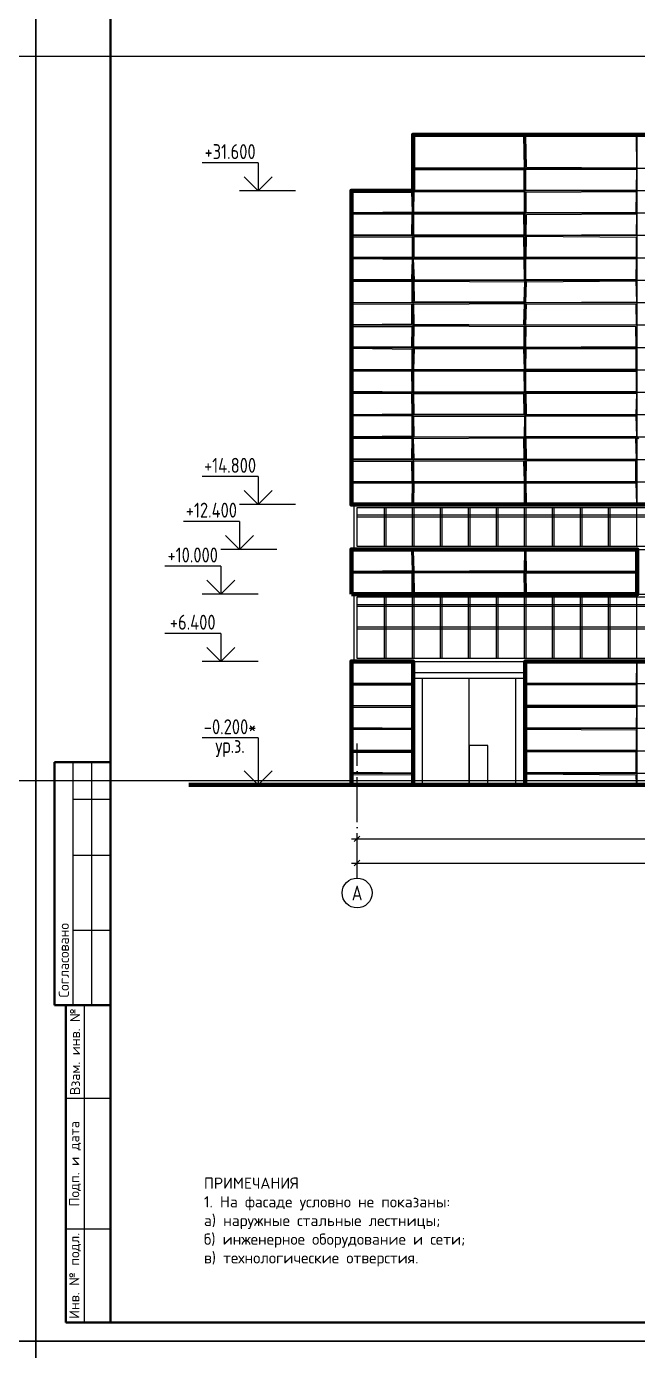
# Model space of a CAD drawing. Extents: x -50000 to 1632000, y -47600 to 308800.
# Drawn here: x 454100 to 486813, y 189500 to 260400 of the extents above; entities that cross this region are included whole.
import ezdxf
from ezdxf.enums import TextEntityAlignment as Align

# ---------------------------------------------------------------- set-up
doc = ezdxf.new("R2010")
doc.units = 0
doc.header["$MEASUREMENT"] = 0
doc.linetypes.add('ACAD_ISO04W100', pattern=[30, 24, -3, 0, -3])
doc.layers.get('Defpoints').update_dxf_attribs({"color": 6})
doc.layers.add('1', color=7, linetype='Continuous')
doc.styles.get("Standard").update_dxf_attribs({"font": 'isocpeur.ttf'})
doc.dimstyles.get("Standard").update_dxf_attribs({"dimscale": 200, "dimtxt": 2.5, "dimasz": 1.5, "dimexe": 1.5, "dimexo": 5, "dimgap": 1, "dimtad": 1, "dimtoh": 1, "dimdec": 0, "dimrnd": 10, "dimzin": 0, "dimtxsty": 'Standard', "dimblk": 'OBLIQUE', "dimcen": 1, "dimdle": 1.5, "dimclrd": 256, "dimclre": 256, "dimclrt": 256, "dimadec": 0, "dimazin": 0, "dimtfac": 1, "dimtdec": 0, "dimtix": 1, "dimtmove": 0, "dimatfit": 3, "dimldrblk": 'NONE', "dimfxl": 1, "dimtolj": 1, "dimtzin": 0, "dimlwd": 18, "dimlwe": 18, "dimarcsym": 1})

# ---------------------------------------------------------------- blocks, each defined once
blk = doc.blocks.new('Штамп_Согл')
at = {"linetype": 'Continuous', "lineweight": -2}
for p, q in [((-15, 85), (-15, 150)), ((-15, 150), (0, 150)), ((0, 85), (-15, 85)), ((-12, 0), (-12, 85)), ((0, 0), (-12, 0))]:
    blk.add_line(p, q, dxfattribs=at)
at = {"linetype": 'Continuous', "lineweight": 25}
for p, q in [((-10, 85), (-10, 150)), ((-5, 85), (-5, 150)), ((0, 140), (-10, 140)), ((0, 125), (-10, 125)), ((0, 105), (-10, 105)), ((-7, 0), (-7, 85)), ((0, 60), (-12, 60)), ((0, 25), (-12, 25))]:
    blk.add_line(p, q, dxfattribs=at)
at = {"linetype": 'Continuous', "char_height": 2.7, "rotation": 90, "line_spacing_factor": 0.8}
for s, insert, attachment_point in [('Согласовано', (-12.5, 87), 4), ('Взам. инв. №', (-9.5, 72.5), 5), ('Подп. и дата', (-9.5, 42.5), 5), ('Инв. № подл.', (-9.5, 12.5), 5)]:
    blk.add_mtext(s, dxfattribs=dict(at, insert=insert, attachment_point=attachment_point))
blk = doc.blocks.new('_Oblique')
at = {"color": 0, "linetype": 'ByBlock', "lineweight": -2}
blk.add_line((-0.5, -0.5), (0.5, 0.5), dxfattribs=at)
blk = doc.blocks.new('*D33')
at = {"layer": '1', "linetype": 'Continuous', "lineweight": 18, "transparency": 16777216}
blk.add_line((471500, 216900), (537050, 216900), dxfattribs=at)
at = {"layer": 'Defpoints', "color": 0, "linetype": 'Continuous', "transparency": 16777216}
for p in [(471800, 220000), (536750, 220000), (536750, 216900)]:
    blk.add_point(p, dxfattribs=at)
at = {"layer": '1', "linetype": 'Continuous', "lineweight": 18, "transparency": 16777216, "xscale": 300, "yscale": 300, "zscale": 300, "rotation": 180}
blk.add_blockref('_Oblique', (471800, 216900), dxfattribs=at)
at = {"layer": '1', "linetype": 'Continuous', "lineweight": 18, "transparency": 16777216, "xscale": 300, "yscale": 300, "zscale": 300}
blk.add_blockref('_Oblique', (536750, 216900), dxfattribs=at)
at = {"layer": '1', "linetype": 'Continuous', "lineweight": 18, "transparency": 16777216, "insert": (504275, 217350), "char_height": 500, "attachment_point": 5}
blk.add_mtext('\\A1;64950*', dxfattribs=at)
blk = doc.blocks.new('_None')
blk = doc.blocks.new('*D34')
at = {"layer": '1', "linetype": 'Continuous', "lineweight": 18, "transparency": 16777216}
blk.add_line((471500, 215600), (606050, 215600), dxfattribs=at)
at = {"layer": 'Defpoints', "color": 0, "linetype": 'Continuous', "transparency": 16777216}
for p in [(471800, 220000), (605750, 220000), (605750, 215600)]:
    blk.add_point(p, dxfattribs=at)
at = {"layer": '1', "linetype": 'Continuous', "lineweight": 18, "transparency": 16777216, "xscale": 300, "yscale": 300, "zscale": 300, "rotation": 180}
blk.add_blockref('_Oblique', (471800, 215600), dxfattribs=at)
at = {"layer": '1', "linetype": 'Continuous', "lineweight": 18, "transparency": 16777216, "xscale": 300, "yscale": 300, "zscale": 300}
blk.add_blockref('_Oblique', (605750, 215600), dxfattribs=at)
at = {"layer": '1', "linetype": 'Continuous', "lineweight": 18, "transparency": 16777216, "insert": (538775, 216050), "char_height": 500, "attachment_point": 5}
blk.add_mtext('\\A1;133950*', dxfattribs=at)

msp = doc.modelspace()

# ---------------------------------------------------------------- linework, layer by layer
at = {"layer": '1', "color": 8, "linetype": 'Continuous', "lineweight": 9}
for p, q in [((474840.2, 254535.1), (480730.5, 254554.2)), ((474862.7, 252848.6), (474840.2, 254535.1)), ((480766.8, 252834.9), (480730.5, 254554.2)), ((480836.9, 254525), (486751.9, 254551.9)), ((486772.7, 252829.4), (486751.9, 254551.9)), ((480871.5, 252866.6), (480836.9, 254525)), ((474829.3, 252740.9), (480752.3, 252734.9)), ((474861, 251626.8), (474829.3, 252740.9)), ((474862.7, 252848.6), (480766.8, 252834.9)), ((480745.8, 251656.8), (480752.3, 252734.9)), ((480829.3, 251645.6), (480840, 252755.2)), ((480840, 252755.2), (486767.7, 252764.3)), ((480871.5, 252866.6), (486772.7, 252829.4)), ((486761.5, 251634.2), (486767.7, 252764.3)), ((471540.6, 251546.6), (474733.8, 251552.5)), ((471566, 250436.6), (471540.6, 251546.6)), ((474768.9, 250472), (474733.8, 251552.5)), ((474845.5, 250453.5), (474848.1, 251570.1)), ((474848.1, 251570.1), (480766.5, 251560.5)), ((474861, 251626.8), (480745.8, 251656.8)), ((480760.4, 250452.3), (480766.5, 251560.5)), ((480829.3, 251645.6), (486761.5, 251634.2)), ((480844.1, 250441.5), (480849.9, 251529.8)), ((480849.9, 251529.8), (486762.8, 251564.4)), ((486741.6, 250463), (486762.8, 251564.4)), ((471531.3, 250354.8), (474753.4, 250375)), ((471549.9, 249266), (471531.3, 250354.8)), ((471566, 250436.6), (474768.9, 250472)), ((474734.2, 249245.2), (474753.4, 250375)), ((474834.8, 249247.8), (474842.5, 250360.9)), ((474842.5, 250360.9), (480726.7, 250366.2)), ((474845.5, 250453.5), (480760.4, 250452.3)), ((480746.5, 249243.8), (480726.7, 250366.2)), ((480844.1, 250441.5), (486741.6, 250463)), ((480848.2, 249229.7), (480868.4, 250330.3)), ((480868.4, 250330.3), (486767.2, 250360.6)), ((486751, 249258.8), (486767.2, 250360.6)), ((471533.6, 248053.2), (471561.1, 249135.4)), ((471549.9, 249266), (474734.2, 249245.2)), ((471561.1, 249135.4), (474767.7, 249133.3)), ((474765.3, 248072.6), (474767.7, 249133.3)), ((474834.8, 249247.8), (480746.5, 249243.8)), ((474860, 249149.6), (480727.7, 249146.8)), ((474861.1, 248073.2), (474860, 249149.6)), ((480751, 248047.3), (480727.7, 249146.8)), ((480848.2, 249229.7), (486751, 249258.8)), ((480859.1, 248044.1), (480873.5, 249168.1)), ((480873.5, 249168.1), (486750.5, 249125.7)), ((486761.3, 248039.2), (486750.5, 249125.7)), ((471533.6, 248053.2), (474765.3, 248072.6)), ((471544.3, 246856.4), (471567.3, 247972.9)), ((471567.3, 247972.9), (474767.4, 247946.9)), ((474737.8, 246847.6), (474767.4, 247946.9)), ((474826.8, 247950.1), (480739.1, 247939.9)), ((474873.1, 246834.8), (474826.8, 247950.1)), ((474861.1, 248073.2), (480751, 248047.3)), ((480754.6, 246833.4), (480739.1, 247939.9)), ((480830.2, 247974.1), (486758.2, 247952.7)), ((480838.2, 246863.7), (480830.2, 247974.1)), ((480859.1, 248044.1), (486761.3, 248039.2)), ((486735.6, 246845.3), (486758.2, 247952.7)), ((471527.8, 246764.7), (474743.7, 246751.7)), ((471541.6, 245640.8), (471527.8, 246764.7)), ((471544.3, 246856.4), (474737.8, 246847.6)), ((474743.9, 245625.8), (474743.7, 246751.7)), ((474850, 246760.4), (480771.2, 246725.7)), ((474864.2, 245666.5), (474850, 246760.4)), ((474873.1, 246834.8), (480754.6, 246833.4)), ((480800, 246800), (480873.6, 246726.1)), ((480838.2, 246863.7), (486735.6, 246845.3)), ((480873.6, 246726.1), (486737.7, 246772.4)), ((486769.9, 245662.1), (486737.7, 246772.4)), ((480747.7, 245658.8), (480771.2, 246725.7)), ((480834, 245625.7), (480873.6, 246726.1)), ((471536.1, 245556.9), (474733.3, 245533)), ((471558.9, 244435.3), (471536.1, 245556.9)), ((471541.6, 245640.8), (474743.9, 245625.8)), ((474735.2, 244470.1), (474733.3, 245533)), ((474839, 245529.1), (480767.3, 245562.7)), ((474850.5, 244458.4), (474839, 245529.1)), ((474864.2, 245666.5), (480747.7, 245658.8)), ((480729.7, 244425.1), (480767.3, 245562.7)), ((480834, 245625.7), (486769.9, 245662.1)), ((480841.3, 244432.1), (480863.4, 245543.6)), ((480863.4, 245543.6), (486744.6, 245533)), ((486759, 244436.7), (486744.6, 245533)), ((471500, 244400), (471573.9, 244327.7)), ((471558.9, 244435.3), (474735.2, 244470.1)), ((471569.8, 243265), (471573.9, 244327.7)), ((471573.9, 244327.7), (474743.2, 244339.9)), ((474726.9, 243237), (474743.2, 244339.9)), ((474843.7, 243244.3), (474856.9, 244366.9)), ((474850.5, 244458.4), (480729.7, 244425.1)), ((474856.9, 244366.9), (480746, 244329.4)), ((480746.5, 243250.3), (480746, 244329.4)), ((480830.2, 243225.4), (480843.7, 244348.4)), ((480841.3, 244432.1), (486759, 244436.7)), ((480843.7, 244348.4), (486728.8, 244337.5)), ((486748.4, 243255.2), (486728.8, 244337.5)), ((471569.8, 243265), (474726.9, 243237)), ((474843.7, 243244.3), (480746.5, 243250.3)), ((480830.2, 243225.4), (486748.4, 243255.2)), ((471530.3, 242031.4), (471556.5, 243171.2)), ((471556.5, 243171.2), (474740.2, 243126.5)), ((474741.2, 242038), (474740.2, 243126.5)), ((474834.9, 242037), (474873.7, 243158.7)), ((474873.7, 243158.7), (480727.2, 243160.9)), ((480769.4, 242028.8), (480727.2, 243160.9)), ((480831.5, 242072.3), (480857.2, 243158.1)), ((480857.2, 243158.1), (486746.4, 243131.6)), ((486745.7, 242055), (486746.4, 243131.6)), ((471530.3, 242031.4), (474741.2, 242038)), ((471536.1, 240869.4), (471538.1, 241964.7)), ((471538.1, 241964.7), (474734.4, 241951.8)), ((474747.2, 240836.5), (474734.4, 241951.8)), ((474832.6, 240859.6), (474842.9, 241956.2)), ((474834.9, 242037), (480769.4, 242028.8)), ((474842.9, 241956.2), (480742.9, 241951)), ((480757.7, 240844.4), (480742.9, 241951)), ((480831.5, 242072.3), (486745.7, 242055)), ((480839, 241944.3), (486764.6, 241944.6)), ((480840.2, 240867.4), (480839, 241944.3)), ((486750.8, 240847.1), (486764.6, 241944.6)), ((471533, 239625.8), (471540.8, 240771.8)), ((471536.1, 240869.4), (474747.2, 240836.5)), ((471540.8, 240771.8), (474736.7, 240755.1)), ((474743.8, 239661.6), (474736.7, 240755.1)), ((474828.5, 240752), (480726.5, 240753.3)), ((474859.7, 239651), (474828.5, 240752)), ((474832.6, 240859.6), (480757.7, 240844.4)), ((480750.5, 239643.3), (480726.5, 240753.3)), ((480840.2, 240867.4), (486750.8, 240847.1)), ((480858.8, 240771.6), (486773.7, 240755.4)), ((480866, 239644.3), (480858.8, 240771.6)), ((486741.7, 239625.6), (486773.7, 240755.4)), ((471533, 239625.8), (474743.8, 239661.6)), ((474859.7, 239651), (480750.5, 239643.3)), ((480866, 239644.3), (486741.7, 239625.6)), ((471544.1, 238447.5), (471551.2, 239572.3)), ((471551.2, 239572.3), (474741.5, 239567.2)), ((474749.6, 238473.9), (474741.5, 239567.2)), ((474840.1, 239541.2), (480774, 239525.4)), ((474863, 238448), (474840.1, 239541.2)), ((480760.7, 238434.7), (480774, 239525.4)), ((480830.7, 239546.5), (486738.9, 239548.3)), ((480832.2, 238469.5), (480830.7, 239546.5)), ((486774.5, 238438.5), (486738.9, 239548.3)), ((471544.1, 238447.5), (474749.6, 238473.9)), ((471558.6, 238348.4), (474754.6, 238361)), ((471572.3, 237251.1), (471558.6, 238348.4)), ((474729.4, 237273.6), (474754.6, 238361)), ((474827.7, 238333.2), (480725.9, 238364.6)), ((474855.9, 237269.5), (474827.7, 238333.2)), ((474863, 238448), (480760.7, 238434.7)), ((480741.6, 237245.5), (480725.9, 238364.6)), ((480832.2, 238469.5), (486774.5, 238438.5)), ((480842.9, 238371.8), (486729, 238358.8)), ((480873, 237233.5), (480842.9, 238371.8)), ((486760.6, 237251.1), (486729, 238358.8)), ((486800, 238400), (486871.6, 238327.8)), ((471549.4, 236031.4), (471565.4, 237126)), ((471565.4, 237126), (474734.7, 237131.1)), ((471572.3, 237251.1), (474729.4, 237273.6)), ((474800, 237200), (474729.4, 237273.6)), ((474746, 236049), (474734.7, 237131.1)), ((474829.1, 236035.2), (474843, 237135.7)), ((474843, 237135.7), (480733, 237126.7)), ((474855.9, 237269.5), (480741.6, 237245.5)), ((480769.5, 236041.8), (480733, 237126.7)), ((480852.1, 236039.4), (480868.8, 237148.3)), ((480868.8, 237148.3), (486729.2, 237156.4)), ((480873, 237233.5), (486760.6, 237251.1)), ((486727.5, 236060.7), (486729.2, 237156.4)), ((471549.4, 236031.4), (474746, 236049)), ((471557.5, 234848.4), (471565.5, 235950.7)), ((471565.5, 235950.7), (474758, 235965.9)), ((474756.9, 234838.5), (474758, 235965.9)), ((474829.1, 236035.2), (480769.5, 236041.8)), ((474834.7, 234867.7), (474863.2, 235968.2)), ((474863.2, 235968.2), (480769.7, 235947.9)), ((480769.3, 234827.6), (480769.7, 235947.9)), ((480852.1, 236039.4), (486727.5, 236060.7)), ((480853.6, 235969.1), (486745.5, 235955.2)), ((480860.5, 234873.6), (480853.6, 235969.1)), ((486768.9, 234838.5), (486745.5, 235955.2)), ((471557.5, 234848.4), (474756.9, 234838.5)), ((474834.7, 234867.7), (480769.3, 234827.6)), ((480860.5, 234873.6), (486768.9, 234838.5)), ((471536.3, 232333.5), (474738.5, 232342.3)), ((471549.4, 231233), (471536.3, 232333.5)), ((474770.6, 231261.2), (474738.5, 232342.3)), ((474827.3, 232333.9), (480774.3, 232373.8)), ((474861.9, 231240.3), (474827.3, 232333.9)), ((480765, 231269.6), (480774.3, 232373.8)), ((480859.8, 232326), (486751.1, 232351.9)), ((480869.9, 231258.1), (480859.8, 232326)), ((486736.5, 231226), (486751.1, 232351.9)), ((471533.4, 231148.3), (474750.7, 231145.3)), ((471535.7, 230032), (471533.4, 231148.3)), ((471549.4, 231233), (474770.6, 231261.2)), ((474751.3, 230051.2), (474750.7, 231145.3)), ((474854.2, 231157.8), (480744.9, 231150.5)), ((474869, 230045.1), (474854.2, 231157.8)), ((474861.9, 231240.3), (480765, 231269.6)), ((480758.3, 230068.5), (480744.9, 231150.5)), ((480851.4, 231143.4), (486774.5, 231136.5)), ((480863.8, 230043.1), (480851.4, 231143.4)), ((480869.9, 231258.1), (486736.5, 231226)), ((486725.3, 230041.5), (486774.5, 231136.5)), ((471535.7, 230032), (474751.3, 230051.2)), ((474869, 230045.1), (480758.3, 230068.5)), ((480863.8, 230043.1), (486725.3, 230041.5)), ((471544.6, 225240), (471546, 226346.5)), ((471546, 226346.5), (474734.5, 226331)), ((474764.8, 225244.2), (474734.5, 226331)), ((480825.1, 226331.1), (486772.6, 226342.3)), ((480834, 225228.5), (480825.1, 226331.1)), ((486749.7, 225239.8), (486772.6, 226342.3)), ((471538.8, 224052.7), (471548.1, 225141.9)), ((471544.6, 225240), (474764.8, 225244.2)), ((471548.1, 225141.9), (474734, 225148.2)), ((474772, 224036.6), (474734, 225148.2)), ((480828.4, 225150.4), (486755.7, 225156.9)), ((480862.8, 224054.1), (480828.4, 225150.4)), ((480834, 225228.5), (486749.7, 225239.8)), ((486751.5, 224074.9), (486755.7, 225156.9)), ((471538.8, 224052.7), (474772, 224036.6)), ((480862.8, 224054.1), (486751.5, 224074.9)), ((471561.4, 222861.1), (471572.9, 223952.1)), ((471572.9, 223952.1), (474762.6, 223931.1)), ((474749.4, 222828.3), (474762.6, 223931.1)), ((480837.8, 222835.9), (480848.6, 223954.6)), ((480848.6, 223954.6), (486771.6, 223948.4)), ((486750.6, 222840), (486771.6, 223948.4)), ((471531.9, 221656), (471564.6, 222756)), ((471561.4, 222861.1), (474749.4, 222828.3)), ((471564.6, 222756), (474744.6, 222764.8)), ((474750.1, 221655.9), (474744.6, 222764.8)), ((480837.8, 222835.9), (486750.6, 222840)), ((480838.6, 222767.2), (486764.1, 222731.1)), ((480839.9, 221642.3), (480838.6, 222767.2)), ((486766.8, 221651.9), (486764.1, 222731.1)), ((471527.5, 221548.3), (474742.2, 221543.7)), ((471551.2, 220468.1), (471527.5, 221548.3)), ((471531.9, 221656), (474750.1, 221655.9)), ((474769.2, 220428.5), (474742.2, 221543.7)), ((480839.9, 221642.3), (486766.8, 221651.9)), ((480853.6, 221571.6), (486746, 221552.6)), ((480861, 220460.4), (480853.6, 221571.6)), ((486732, 220469.4), (486746, 221552.6)), ((471528.9, 220326.4), (474726.1, 220352.8)), ((471549.5, 219860.8), (471528.9, 220326.4)), ((471549.5, 219860.8), (474762.9, 219863.5)), ((471551.2, 220468.1), (474769.2, 220428.5)), ((474762.9, 219863.5), (474726.1, 220352.8)), ((480848.5, 219850.2), (480861.2, 220372.5)), ((480848.5, 219850.2), (486765.2, 219847.7)), ((480861, 220460.4), (486732, 220469.4)), ((480861.2, 220372.5), (486744.8, 220334.8)), ((486765.2, 219847.7), (486744.8, 220334.8))]:
    msp.add_line(p, q, dxfattribs=at)
at = {"layer": '1', "color": 8, "linetype": 'Continuous', "lineweight": 13}
for p, q in [((480800, 234800), (480800, 254600)), ((486800, 234800), (486800, 254600)), ((528800, 252800), (474800, 252800)), ((474800, 234800), (474800, 251600)), ((528800, 251600), (474800, 251600)), ((528800, 250400), (471500, 250400)), ((528800, 249200), (471500, 249200)), ((528800, 248000), (471500, 248000)), ((528800, 246800), (471500, 246800)), ((528800, 245600), (471500, 245600)), ((528800, 244400), (471500, 244400)), ((528800, 243200), (471500, 243200)), ((528800, 242000), (471500, 242000)), ((528800, 240800), (471500, 240800)), ((528800, 239600), (471500, 239600)), ((528800, 238400), (471500, 238400)), ((528800, 237200), (471500, 237200)), ((528800, 236000), (471500, 236000)), ((474800, 230000), (474800, 232400)), ((480800, 230000), (480800, 232400)), ((486800, 231200), (471500, 231200)), ((480800, 226400), (480800, 219800)), ((486800, 219800), (486800, 226400)), ((474800, 225200), (471500, 225200)), ((528800, 225200), (480800, 225200)), ((474800, 224000), (471500, 224000)), ((522800, 224000), (480800, 224000)), ((474800, 222800), (471500, 222800)), ((522800, 222800), (480800, 222800)), ((474800, 221600), (471500, 221600)), ((522800, 221600), (480800, 221600)), ((474800, 220400), (471500, 220400)), ((522800, 220400), (480800, 220400))]:
    msp.add_line(p, q, dxfattribs=at)
at = {"layer": '1', "linetype": 'Continuous'}
for p, q in [((466500, 253100), (463500, 253100)), ((466500, 253100), (466500, 251600)), ((466500, 251600), (465750, 252350)), ((467250, 252350), (466500, 251600)), ((468500, 251600), (465500, 251600)), ((466500, 236300), (463500, 236300)), ((466500, 236300), (466500, 234800)), ((466500, 234800), (465750, 235550)), ((467250, 235550), (466500, 234800)), ((468500, 234800), (465500, 234800)), ((465500, 233900), (462500, 233900)), ((465500, 233900), (465500, 232400)), ((465500, 232400), (464750, 233150)), ((466250, 233150), (465500, 232400)), ((467500, 232400), (464500, 232400)), ((464500, 231500), (461500, 231500)), ((464500, 231500), (464500, 230000)), ((464500, 230000), (463750, 230750)), ((465250, 230750), (464500, 230000)), ((466500, 230000), (463500, 230000)), ((464500, 227900), (461500, 227900)), ((464500, 227900), (464500, 226400)), ((464500, 226400), (463750, 227150)), ((465250, 227150), (464500, 226400)), ((466500, 226400), (463500, 226400)), ((466500, 222300), (463500, 222300)), ((466500, 222300), (466500, 219800)), ((466500, 219800), (465750, 220550)), ((467250, 220550), (466500, 219800))]:
    msp.add_line(p, q, dxfattribs=at)
at = {"layer": '1', "linetype": 'Continuous', "lineweight": 20}
for p, q in [((471650, 232400), (471650, 234800)), ((474800, 234800), (516800, 234800)), ((471800, 232550), (471800, 234650)), ((471800, 234650), (516650, 234650)), ((471800, 234250), (516650, 234250)), ((471800, 234150), (516650, 234150)), ((473250, 234650), (473250, 232550)), ((473350, 232550), (473350, 234650)), ((474750, 234650), (474750, 232550)), ((474850, 232550), (474850, 234650)), ((476250, 234650), (476250, 232550)), ((476350, 232550), (476350, 234650)), ((477750, 234650), (477750, 232550)), ((477850, 232550), (477850, 234650)), ((479250, 234650), (479250, 232550)), ((479350, 232550), (479350, 234650)), ((480750, 234650), (480750, 232550)), ((480850, 232550), (480850, 234650)), ((482250, 234650), (482250, 232550)), ((482350, 232550), (482350, 234650)), ((483750, 234650), (483750, 232550)), ((483850, 232550), (483850, 234650)), ((485250, 234650), (485250, 232550)), ((485350, 232550), (485350, 234650)), ((486750, 234650), (486750, 232550)), ((516650, 232550), (471800, 232550)), ((474800, 232400), (516800, 232400)), ((486800, 230000), (486800, 232400)), ((471650, 226400), (471650, 230000)), ((471800, 226550), (471800, 229850)), ((471800, 229850), (516650, 229850)), ((473250, 229850), (473250, 226550)), ((473350, 226550), (473350, 229850)), ((474750, 229850), (474750, 226550)), ((474800, 230000), (516800, 230000)), ((474850, 226550), (474850, 229850)), ((476250, 229850), (476250, 226550)), ((476350, 226550), (476350, 229850)), ((477750, 229850), (477750, 226550)), ((477850, 226550), (477850, 229850)), ((479250, 229850), (479250, 226550)), ((479350, 226550), (479350, 229850)), ((480750, 229850), (480750, 226550)), ((480850, 226550), (480850, 229850)), ((482250, 229850), (482250, 226550)), ((482350, 226550), (482350, 229850)), ((483750, 229850), (483750, 226550)), ((483850, 226550), (483850, 229850)), ((485250, 229850), (485250, 226550)), ((485350, 226550), (485350, 229850)), ((486750, 229850), (486750, 226550)), ((471800, 229450), (516650, 229450)), ((471800, 229350), (516650, 229350)), ((471800, 228250), (516650, 228250)), ((471800, 228150), (516650, 228150)), ((516650, 226550), (471800, 226550)), ((474800, 226400), (516800, 226400)), ((474800, 225800), (480800, 225800)), ((474800, 225500), (480800, 225500)), ((475300, 219800), (475300, 225500)), ((477800, 219800), (477800, 225500)), ((480300, 219800), (480300, 225500))]:
    msp.add_line(p, q, dxfattribs=at)
at = {"layer": '1', "color": 78, "linetype": 'ACAD_ISO04W100', "lineweight": 18, "ltscale": 100}
msp.add_line((471800, 214800), (471800, 222000), dxfattribs=at)
at = {"layer": '1', "linetype": 'Continuous', "lineweight": 40, "flags": 128}
msp.add_lwpolyline([(458600, 191000), (621800, 191000), (621800, 307800), (458600, 307800)], close=True, dxfattribs=at)
at = {"layer": '1', "lineweight": 70}
for points in [[(480800, 219800), (480800, 226400), (516800, 226400), (516800, 234800), (471500, 234800), (471500, 251600), (474800, 251600), (474800, 254600), (522799.9, 254599.8), (522800, 254000), (528800, 254000), (528800, 224000)], [(471500, 219800), (471500, 219800), (471500, 226400), (474800, 226400), (474800, 219800)]]:
    msp.add_lwpolyline(points, dxfattribs=at)
msp.add_lwpolyline([(471500, 230000), (486800, 230000), (486800, 232400), (471500, 232400)], close=True, dxfattribs=at)
at = {"layer": '1', "linetype": 'Continuous', "lineweight": 20}
msp.add_lwpolyline([(477800, 219800), (478800, 219800), (478800, 221900), (477800, 221900)], close=True, dxfattribs=at)
at = {"layer": '1', "lineweight": 100}
msp.add_lwpolyline([(462800, 219800), (522800, 219800), (537050, 221000), (617050, 221000)], dxfattribs=at)
at = {"layer": '1', "linetype": 'Continuous', "lineweight": 18}
msp.add_circle((471800, 214000), 800, dxfattribs=at)
at = {"layer": 'Defpoints'}
msp.add_line((1463800, 220000), (-50000, 220000), dxfattribs=at)
at = {"layer": 'Defpoints', "linetype": 'Continuous'}
msp.add_xline((1315800, 258800), (-1, 0), dxfattribs=at)
at = {"layer": 'Defpoints'}
for points in [[(286400, 190000), (454600, 190000), (454600, 308800), (286400, 308800)], [(454600, 190000), (622800, 190000), (622800, 308800), (454600, 308800)], [(454600, 190000), (622800, 190000), (622800, 308800), (454600, 308800)], [(286400, 71200), (454600, 71200), (454600, 190000), (286400, 190000)], [(454600, 71200), (622800, 71200), (622800, 190000), (454600, 190000)]]:
    msp.add_lwpolyline(points, close=True, dxfattribs=at)

# ---------------------------------------------------------------- block references
at = {"layer": '1', "lineweight": 40, "xscale": 200, "yscale": 200, "zscale": 200}
msp.add_blockref('Штамп_Согл', (458600, 191000), dxfattribs=at)

# ---------------------------------------------------------------- texts
at = {"layer": '1', "width": 0.8}
for s, p in [('+31.600', (465000, 253700)), ('+14.800', (465000, 236900)), ('+12.400', (464000, 234500)), ('+10.000', (463000, 232100)), ('+6.400', (463000, 228500)), ('-0.200*', (465000, 222900)), ('ур.з.', (465000, 221900)), ('А', (471800, 214000))]:
    msp.add_text(s, height=800, dxfattribs=at).set_placement(p, align=Align.MIDDLE_CENTER)
at = {"layer": '1', "linetype": 'Continuous', "insert": (463600, 194000), "char_height": 600, "attachment_point": 7}
msp.add_mtext('\\A1;ПРИМЕЧАНИЯ\\P1. На фасаде условно не показаны:\\Pа) наружные стальные лестницы;\\Pб) инженерное оборудование и сети;\\Pв) технологические отверстия.', dxfattribs=at)

# ---------------------------------------------------------------- dimensions: what is measured, and where the dimension line sits
at = {"layer": '1', "linetype": 'Continuous', "lineweight": 18}
for base, p2, override, picture, middle in [((536750, 216900), (536750, 220000), {"dimse1": 1, "dimse2": 1}, '*D33', (504275, 217350)), ((605750, 215600), (605750, 220000), {"dimse1": 1, "dimse2": 1, "dimsd1": 0, "dimsd2": 0}, '*D34', (538775, 216050))]:
    dim = msp.add_linear_dim(base=base, p1=(471800, 220000), p2=p2, text='<>*', dimstyle='Standard', override=override, dxfattribs=at)
    dim.commit()
    dim.dimension.update_dxf_attribs({"geometry": picture, "text_midpoint": middle})

doc.saveas('drawing.dxf')
